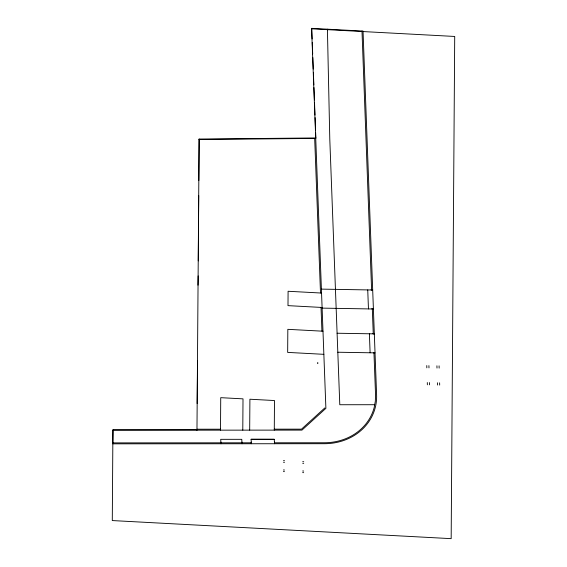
<?xml version="1.0" encoding="UTF-8"?>
<svg xmlns="http://www.w3.org/2000/svg" width="567" height="567" viewBox="0 0 567 567"><rect width="100%" height="100%" fill="white"/><g stroke="black" fill="none" stroke-linecap="round" stroke-linejoin="round"><path stroke-width="0.85" d="M426.767 365.587L426.838 367.834M427.305 382.555L427.376 384.809M428.907 365.63L428.978 367.884M429.446 382.605L429.517 384.851M436.93 365.807L437.001 368.061M437.469 382.775L437.54 385.028M439.071 365.857L439.142 368.111M439.609 382.824L439.68 385.078M112.925 430.218L112.287 520.563L451.169 538.65L454.713 36.458L311.609 28.818L325.89 408.346L301.97 430.105L112.925 430.218L113.039 429.751L196.955 429.694M113.039 429.751L112.826 443.833L324.437 443.706A55.46 49.372 13.5 0 0 376.601 394.923L363.043 31.086L311.722 28.35L311.609 28.818M199.024 139.51L315.734 138.426L315.847 137.958L199.13 139.043L196.969 430.169L197.082 429.694M197.571 360.853L197.16 403.555M198.167 275.895L197.996 285.194M198.273 260.884L198.733 195.551M198.84 180.54L199.13 139.043M220.506 430.155L220.733 397.673L243.009 398.856L242.789 430.14M249.686 430.133L249.905 399.225L274.492 400.536L274.279 430.119M317.839 362.788L317.761 363.426L317.718 362.887M112.946 442.416L112.833 442.884L251.301 442.799M327.414 29.186L329.788 139.057L339.789 404.739L374.695 404.718M361.994 31.029L371.605 289.978M324.82 407.935L301.488 429.155L274.286 429.169M196.976 429.219L220.513 429.205M251.089 439.319L274.244 439.305L274.506 443.734L274.456 442.104M274.449 442.784L324.381 442.756A54.404 48.429 13.5 0 0 374.22 407.347L375.333 401.188L375.552 394.908L373.965 352.844M274.244 439.305L251.089 439.255L251.358 443.748L251.301 442.118M321.404 289.12L372.654 289.999L371.052 289.815M322.12 308.122L373.369 308.994L371.768 308.809M337.096 333.233L374.305 333.864L372.703 333.68M337.812 352.227L375.021 352.865L373.419 352.681M321.553 293.054L288.093 291.268L287.993 305.641L322.091 307.463M322.984 331.206L287.83 329.335L287.667 352.398L323.856 354.325M372.321 308.98L373.256 333.85M367.742 289.914L368.458 308.909M369.393 333.779L370.109 352.78M311.722 28.35L312.119 38.967M312.254 42.49L312.686 54.007M312.821 57.522L313.253 69.046M313.388 72.548L313.849 84.922M313.948 87.573L314.416 99.948M314.515 102.599L314.983 115.051M315.082 117.624L315.55 130.091M315.649 132.657L315.847 138.05M314.678 138.44L320.497 292.997M321.035 307.406L321.928 331.149M241.981 442.125L242.031 443.755L241.769 439.326L220.719 439.333L220.988 443.77L220.932 442.132M303.735 461.715A2.289 1.021 0.4 0 1 302.721 461.658M303.721 463.317A2.289 1.021 0.4 0 1 302.714 463.267M284.521 460.688A2.289 1.021 0.4 0 1 283.507 460.631M284.506 462.296A2.289 1.021 0.4 0 1 283.5 462.24M284.443 471.609A2.289 1.021 0.4 0 1 283.429 471.553M284.457 470A2.289 1.021 0.4 0 1 283.443 469.951M303.657 472.637A2.289 1.021 0.4 0 1 302.643 472.58M303.671 471.028A2.289 1.021 0.4 0 1 302.658 470.971"/></g></svg>
